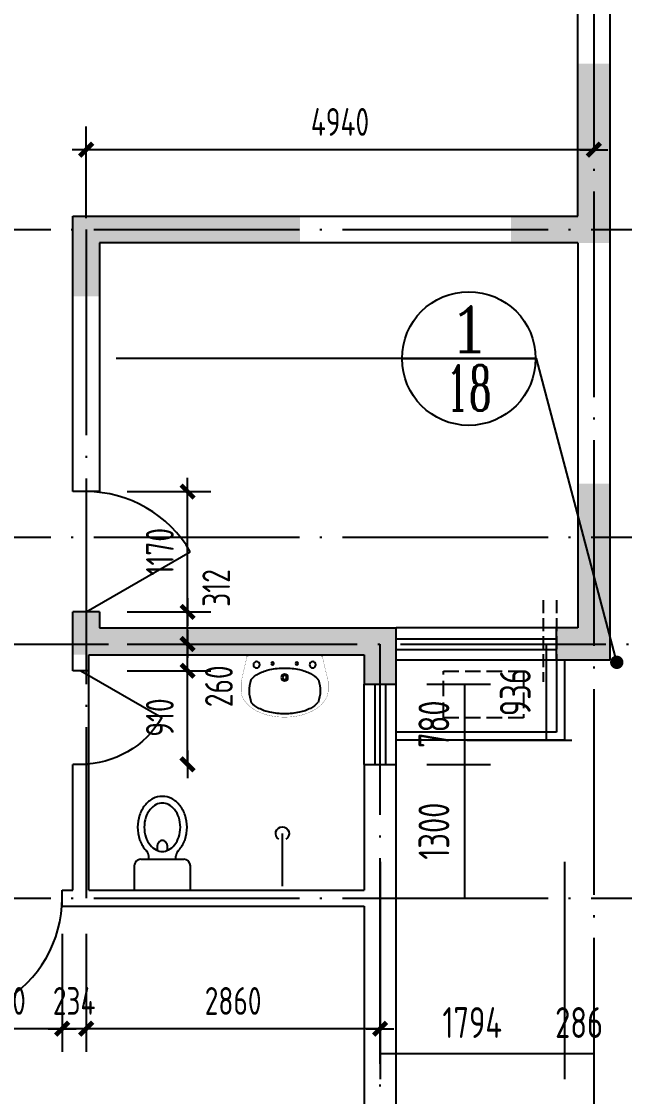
# Model space of a CAD drawing. Extents: x -726032 to 135930, y -151624 to 587044.
# Drawn here: x -441467 to -435598, y 411954 to 422407 of the extents above; entities that cross this region are included whole.
import ezdxf
from ezdxf.enums import TextEntityAlignment as Align

# ---------------------------------------------------------------- set-up
doc = ezdxf.new("R2010")
doc.units = 0
doc.header["$LTSCALE"] = 1000
doc.header["$MEASUREMENT"] = 0
doc.linetypes.add('DASH', pattern=[0.35, 0.25, -0.1])
doc.linetypes.add('DOTE', pattern=[2.42, 2, -0.2, 0.02, -0.2])
doc.layers.get('0').update_dxf_attribs({"linetype": 'CONTINUOUS'})
doc.layers.get('DEFPOINTS').update_dxf_attribs({"color": 1, "linetype": 'CONTINUOUS'})
for name, color, linetype in [('COLUMN', 170, 'CONTINUOUS'), ('DOTE', 8, 'DOTE'), ('GROUND', 45, 'CONTINUOUS'), ('LVTRY', 6, 'CONTINUOUS'), ('PUB_DIM', 245, 'CONTINUOUS'), ('ROOF', 4, 'CONTINUOUS'), ('WALL', 255, 'CONTINUOUS'), ('WINDOW', 155, 'CONTINUOUS'), ('WINDOW_TEXT', 7, 'CONTINUOUS'), ('引线', 213, 'CONTINUOUS'), ('空调', 245, 'CONTINUOUS')]:
    doc.layers.add(name, color=color, linetype=linetype)
doc.styles.add('COMP', font='COMPLEX', dxfattribs={"bigfont": 'hztxt'})
doc.styles.add('DIM_FONT', font='isocp.shx', dxfattribs={"width": 0.8})
doc.styles.add('SIMPLEX', font='SIMPLEX.SHX')
doc.dimstyles.new('DIMA', dxfattribs={"dimtxt": 300, "dimasz": 1, "dimexe": 250, "dimexo": 300, "dimgap": 150, "dimtad": 1, "dimdec": 0, "dimzin": 0, "dimdsep": 46, "dimtxsty": 'DIM_FONT', "dimcen": 0.09, "dimse1": 1, "dimclrt": 142, "dimadec": 0, "dimazin": 0, "dimtfac": 1, "dimtdec": 0, "dimtix": 1, "dimtmove": 2, "dimatfit": 3, "dimfxl": 1, "dimtolj": 1, "dimtzin": 0, "dimarcsym": 0})
doc.dimstyles.new('DIMB', dxfattribs={"dimtxt": 300, "dimasz": 1, "dimexe": 250, "dimexo": 300, "dimgap": 150, "dimtad": 1, "dimdec": 0, "dimzin": 0, "dimdsep": 46, "dimtxsty": 'DIM_FONT', "dimcen": 0.09, "dimse2": 1, "dimclrt": 142, "dimadec": 0, "dimazin": 0, "dimtfac": 1, "dimtdec": 0, "dimtix": 1, "dimtmove": 2, "dimatfit": 3, "dimfxl": 1, "dimtolj": 1, "dimtzin": 0, "dimarcsym": 0})
doc.dimstyles.new('DIMN', dxfattribs={"dimtxt": 300, "dimasz": 1, "dimexe": 250, "dimexo": 300, "dimgap": 150, "dimtad": 1, "dimdec": 0, "dimzin": 0, "dimdsep": 46, "dimtxsty": 'DIM_FONT', "dimcen": 0.09, "dimclrt": 142, "dimadec": 0, "dimazin": 0, "dimtfac": 1, "dimtdec": 0, "dimtix": 1, "dimtmove": 2, "dimatfit": 3, "dimfxl": 1, "dimtolj": 1, "dimtzin": 0, "dimarcsym": 0})

# ---------------------------------------------------------------- blocks, each defined once
blk = doc.blocks.new('*D3682')
at = {"layer": 'DEFPOINTS', "color": 0, "transparency": 16777216}
for p in [(-436183, 414535), (-435897, 414535), (-435897, 412373)]:
    blk.add_point(p, dxfattribs=at)
at = {"layer": 'PUB_DIM', "color": 0, "lineweight": -2, "transparency": 16777216}
for p, q in [((-436183, 414235), (-436183, 412123)), ((-436184, 412373), (-436185, 412373)), ((-436183, 412373), (-435897, 412373)), ((-435896, 412373), (-435895, 412373))]:
    blk.add_line(p, q, dxfattribs=at)
at = {"layer": 'PUB_DIM', "color": 0, "transparency": 16777216}
for points in [[(-436184, 412373), (-436184, 412373), (-436183, 412373)], [(-435896, 412373), (-435896, 412373), (-435897, 412373)]]:
    blk.add_solid(points, dxfattribs=at)
at = {"layer": 'PUB_DIM', "color": 142, "transparency": 16777216, "insert": (-436040, 412673), "char_height": 300, "attachment_point": 5, "style": 'DIM_FONT'}
blk.add_mtext('\\A1;286', dxfattribs=at)
blk = doc.blocks.new('_DIMX')
blk.add_line((-150, 0), (150, 0))
at = {"const_width": 50}
blk.add_lwpolyline([(-70, -70), (70, 70)], dxfattribs=at)
blk = doc.blocks.new('*D2157')
at = {"layer": 'DEFPOINTS', "color": 0, "transparency": 16777216}
for p in [(-440837, 413806), (-437977, 413806), (-440837, 412613)]:
    blk.add_point(p, dxfattribs=at)
at = {"layer": 'PUB_DIM', "color": 0, "lineweight": -2, "transparency": 16777216}
for p, q in [((-440837, 413536), (-440837, 412388)), ((-437978, 412613), (-440836, 412613))]:
    blk.add_line(p, q, dxfattribs=at)
at = {"layer": 'PUB_DIM', "color": 0, "lineweight": -2, "transparency": 16777216, "xscale": 0.9, "yscale": 0.9, "zscale": 0.9, "rotation": 180}
blk.add_blockref('_DIMX', (-440837, 412613), dxfattribs=at)
at = {"layer": 'PUB_DIM', "color": 0, "lineweight": -2, "transparency": 16777216, "xscale": 0.9, "yscale": 0.9, "zscale": 0.9}
blk.add_blockref('_DIMX', (-437977, 412613), dxfattribs=at)
at = {"layer": 'PUB_DIM', "color": 142, "transparency": 16777216, "insert": (-439407, 412883), "char_height": 270, "attachment_point": 5, "style": 'DIM_FONT'}
blk.add_mtext('\\A1;2860', dxfattribs=at)
blk = doc.blocks.new('M_E11')
for p, q in [((-280, -10), (-280, 0)), ((280, 0), (280, -10)), ((-250.5, -188.9), (-250.5, -185.7)), ((-247.8, -182.8), (-250.2, -184.9))]:
    blk.add_line(p, q)
at = {"const_width": 1.5}
for points in [[(-280, 0), (280, 0)], [(-325.7, -199.5), (-280, -5)], [(325.7, -203.7), (280, -5)]]:
    blk.add_lwpolyline(points, dxfattribs=at)
for points in [[(253, -188.3, 0.098208), (193.2, -140.8, 0.066287), (110.4, -111.4, 0.052428), (0, -99.8, 0.052428), (-110.4, -111.4, 0.066287), (-193.2, -140.8, 0.093876), (-250.8, -185.7, 0.171377)], [(-249.5, -357.7, 0.091341), (-193.2, -401.2, 0.066287), (-110.4, -430.6, 0.052428), (0, -442.2, 0.052428), (110.4, -430.6, 0.066287), (193.2, -401.2, 0.091756), (249.7, -357.5, 0.171377)]]:
    blk.add_lwpolyline(points, format="xyb")
for points in [[(-325.7, -199.5, 0.008223), (-325.7, -203.7, 0.149285)], [(-325.7, -265.7, 0.149285), (-304.4, -336.6, 0.107079), (-230.9, -407.7, 0.075625), (-131, -450.5, 0.062436), (-0.8, -467.3, 0.062436), (129.6, -451.5, 0.075625), (229.8, -409.6, 0.107079), (303.8, -339.1, 0.149285), (325.7, -268.3, 0.005205), (325.7, -265.7, 0.086596)]]:
    blk.add_lwpolyline(points, format="xyb", dxfattribs=at)
at = {"const_width": 1.5, "flags": 128}
for points in [[(-325.7, -203.7), (-325.7, -268.3)], [(325.7, -203.7), (325.7, -268.3)]]:
    blk.add_lwpolyline(points, dxfattribs=at)
at = {"flags": 128}
for points in [[(-253, -188.3, 0.172546), (-249.7, -357.5, 0.726395)], [(253, -188.3, -0.172546), (249.7, -357.5, -0.726395)]]:
    blk.add_lwpolyline(points, format="xyb", dxfattribs=at)
for centre, radius in [((-210, -75), 24), ((-210, -75), 24), ((-210, -75), 24), ((-90, -65), 10), ((90, -65), 10), ((210, -75), 24), ((0, -170), 25), ((0, -170), 15)]:
    blk.add_circle(centre, radius)
blk.add_arc((-249.5, -185.7), 1, 131.32236, 180)
at = {"width": 0.8, "flags": 9}
for tag in ['XSIZE', 'YSIZE']:
    blk.add_attdef(tag, (0, 0), '', height=0.5, dxfattribs=at)
blk = doc.blocks.new('_LV5')
for p, q in [((210.1, 0), (-210.1, 0)), ((-210.1, 0), (-210.1, -180)), ((210.1, -180), (210.1, 0)), ((160.1, -230), (-160.1, -230)), ((-101.4, -230), (-101.4, -254.3)), ((101.4, -230), (101.4, -254.1))]:
    blk.add_line(p, q)
blk.add_lwpolyline([(-135.1, -469.4, 0.080312), (-123, -544.2, 0.089014), (-91.8, -601.5, 0.104918), (-45.6, -639.3, 0.119812), (0.1, -650.4, 0.119812), (45.8, -639.3, 0.104918), (92, -601.5, 0.089014), (123.2, -544.2, 0.080312), (135.3, -469.4, 0.080312), (123.2, -394.6, 0.089014), (92, -337.3, 0.104918), (45.8, -299.5, 0.119812), (0.1, -288.4, 0.119812), (-45.6, -299.5, 0.104918), (-91.8, -337.3, 0.089014), (-123, -394.6, 0.080312)], format="xyb", close=True)
for points in [[(-38.7, -318.5, 0.073567), (-35.6, -339.5, 0.084454), (-27.4, -356, 0.10642), (-14.1, -367.8, 0.129709), (0, -371.5, 0.129709), (14.1, -367.8, 0.10642), (27.4, -356, 0.084454), (35.6, -339.5, 0.073567), (38.7, -318.5, 0.073567), (35.6, -297.5, 0.014016), (34.7, -294.6, 0.10642)], [(-34.7, -294.7, 0.013578), (-35.6, -297.5, 0.073567), (-38.7, -318.5, 0.073567)]]:
    blk.add_lwpolyline(points, format="xyb")
for centre, radius, start, end in [((-160.1, -180), 50, 180, 270), ((160.1, -180), 50, 270, 0), ((52.2, -452.8), 234.6, 141.28635, 161.63333), ((20.4, -427.3), 193.8, 134.81437, 141.28635), ((-151.4, -254.3), 50, 314.81437, 0), ((151.4, -254.1), 50, 180, 225.25549), ((-20.2, -427.3), 193.8, 38.71365, 45.25549), ((-52, -452.8), 234.6, 18.36667, 38.71365), ((102.3, -469.4), 287.4, 161.63333, 180), ((-102.1, -469.4), 287.4, 0, 18.36667), ((102.3, -469.4), 287.4, 180, 198.36667), ((-102.1, -469.4), 287.4, 341.63333, 0), ((52.2, -486), 234.6, 198.36667, 218.71365), ((-52, -486), 234.6, 321.28635, 341.63333), ((20.4, -511.6), 193.8, 218.71365, 242.67141), ((-20.2, -511.6), 193.8, 297.32859, 321.28635), ((0.1, -550.8), 149.6, 242.67141, 270), ((0.1, -550.8), 149.6, 270, 297.32859)]:
    blk.add_arc(centre, radius, start, end)
blk = doc.blocks.new('_LV10')
blk.add_line((0, -37), (0, -432))
blk.add_arc((0, -432), 50, 121.03319, 58.96681)
blk = doc.blocks.new('*D2158')
at = {"layer": 'DEFPOINTS', "color": 0, "transparency": 16777216}
for p in [(-440707, 416094), (-439850, 416094), (-440707, 415184)]:
    blk.add_point(p, dxfattribs=at)
at = {"layer": 'PUB_DIM', "color": 0, "lineweight": -2, "transparency": 16777216}
for p, q in [((-440437, 416094), (-439625, 416094)), ((-439850, 415185), (-439850, 416093))]:
    blk.add_line(p, q, dxfattribs=at)
at = {"layer": 'PUB_DIM', "color": 0, "lineweight": -2, "transparency": 16777216, "xscale": 0.9, "yscale": 0.9, "zscale": 0.9}
for p, rotation in [((-439850, 416094), 90), ((-439850, 415184), 270)]:
    blk.add_blockref('_DIMX', p, dxfattribs=dict(at, rotation=rotation))
at = {"layer": 'PUB_DIM', "color": 142, "transparency": 16777216, "insert": (-440120, 415639), "char_height": 270, "attachment_point": 5, "rotation": 90, "style": 'DIM_FONT'}
blk.add_mtext('\\A1;910', dxfattribs=at)
blk = doc.blocks.new('_DBLK')
blk.add_line((-0.5, 0), (0, -0.866))
blk.add_arc((-0.5, 0), 1, 300, 0)
at = {"layer": 'WINDOW_TEXT', "style": 'SIMPLEX', "flags": 9}
blk.add_attdef('A', text='', height=1, dxfattribs=at).set_placement((0, 1.5), align=Align.MIDDLE)
blk = doc.blocks.new('*D2159')
at = {"layer": 'DEFPOINTS', "color": 0, "transparency": 16777216}
for p in [(-440707, 417836), (-439850, 417836), (-440707, 416666)]:
    blk.add_point(p, dxfattribs=at)
at = {"layer": 'PUB_DIM', "color": 0, "lineweight": -2, "transparency": 16777216}
for p, q in [((-440437, 417836), (-439625, 417836)), ((-439850, 416667), (-439850, 417835))]:
    blk.add_line(p, q, dxfattribs=at)
at = {"layer": 'PUB_DIM', "color": 0, "lineweight": -2, "transparency": 16777216, "xscale": 0.9, "yscale": 0.9, "zscale": 0.9}
for p, rotation in [((-439850, 417836), 90), ((-439850, 416666), 270)]:
    blk.add_blockref('_DIMX', p, dxfattribs=dict(at, rotation=rotation))
at = {"layer": 'PUB_DIM', "color": 142, "transparency": 16777216, "insert": (-440120, 417251), "char_height": 270, "attachment_point": 5, "rotation": 90, "style": 'DIM_FONT'}
blk.add_mtext('\\A1;1170', dxfattribs=at)
blk = doc.blocks.new('*D2160')
at = {"layer": 'DEFPOINTS', "color": 0, "transparency": 16777216}
for p in [(-440707, 416354), (-439850, 416354), (-440707, 416094)]:
    blk.add_point(p, dxfattribs=at)
at = {"layer": 'PUB_DIM', "color": 0, "lineweight": -2, "transparency": 16777216}
for p, q in [((-440437, 416354), (-439625, 416354)), ((-439850, 416355), (-439850, 416356)), ((-439850, 416094), (-439850, 416354)), ((-439850, 416093), (-439850, 416092))]:
    blk.add_line(p, q, dxfattribs=at)
at = {"layer": 'PUB_DIM', "color": 0, "lineweight": -2, "transparency": 16777216, "xscale": 0.9, "yscale": 0.9, "zscale": 0.9}
for p, rotation in [((-439850, 416354), 270), ((-439850, 416094), 90)]:
    blk.add_blockref('_DIMX', p, dxfattribs=dict(at, rotation=rotation))
at = {"layer": 'PUB_DIM', "color": 142, "transparency": 16777216, "insert": (-439545, 415943), "char_height": 270, "attachment_point": 5, "rotation": 90, "style": 'DIM_FONT'}
blk.add_mtext('\\A1;260', dxfattribs=at)
blk = doc.blocks.new('*D2161')
at = {"layer": 'DEFPOINTS', "color": 0, "transparency": 16777216}
for p in [(-440707, 416666), (-439850, 416666), (-440707, 416354)]:
    blk.add_point(p, dxfattribs=at)
at = {"layer": 'PUB_DIM', "color": 0, "lineweight": -2, "transparency": 16777216}
for p, q in [((-440437, 416666), (-439625, 416666)), ((-439850, 416355), (-439850, 416665))]:
    blk.add_line(p, q, dxfattribs=at)
at = {"layer": 'PUB_DIM', "color": 0, "lineweight": -2, "transparency": 16777216, "xscale": 0.9, "yscale": 0.9, "zscale": 0.9}
for p, rotation in [((-439850, 416666), 90), ((-439850, 416354), 270)]:
    blk.add_blockref('_DIMX', p, dxfattribs=dict(at, rotation=rotation))
at = {"layer": 'PUB_DIM', "color": 142, "transparency": 16777216, "insert": (-439571, 416899), "char_height": 270, "attachment_point": 5, "rotation": 90, "style": 'DIM_FONT'}
blk.add_mtext('\\A1;312', dxfattribs=at)
blk = doc.blocks.new('_WBLK')
for p, q in [((-0.5, 0.5), (0.5, 0.5)), ((0.5, 0.1667), (-0.5, 0.1667)), ((0.5, -0.1667), (-0.5, -0.1667)), ((-0.5, -0.5), (0.5, -0.5))]:
    blk.add_line(p, q)
at = {"layer": 'WINDOW_TEXT', "style": 'SIMPLEX', "flags": 9}
blk.add_attdef('A', text='', height=1, dxfattribs=at).set_placement((0, 1.5), align=Align.MIDDLE)
blk = doc.blocks.new('*D2169')
at = {"layer": 'DEFPOINTS', "color": 0, "transparency": 16777216}
for p in [(-441071, 413806), (-440837, 413806), (-441071, 412613)]:
    blk.add_point(p, dxfattribs=at)
at = {"layer": 'PUB_DIM', "color": 0, "lineweight": -2, "transparency": 16777216}
for p, q in [((-441071, 413536), (-441071, 412388)), ((-441072, 412613), (-441073, 412613)), ((-440837, 412613), (-441071, 412613)), ((-440836, 412613), (-440835, 412613))]:
    blk.add_line(p, q, dxfattribs=at)
at = {"layer": 'PUB_DIM', "color": 0, "lineweight": -2, "transparency": 16777216, "xscale": 0.9, "yscale": 0.9, "zscale": 0.9}
blk.add_blockref('_DIMX', (-441071, 412613), dxfattribs=at)
at = {"layer": 'PUB_DIM', "color": 0, "lineweight": -2, "transparency": 16777216, "xscale": 0.9, "yscale": 0.9, "zscale": 0.9, "rotation": 180}
blk.add_blockref('_DIMX', (-440837, 412613), dxfattribs=at)
at = {"layer": 'PUB_DIM', "color": 142, "transparency": 16777216, "insert": (-440954, 412883), "char_height": 270, "attachment_point": 5, "style": 'DIM_FONT'}
blk.add_mtext('\\A1;234', dxfattribs=at)
blk = doc.blocks.new('*D2170')
at = {"layer": 'DEFPOINTS', "color": 0, "transparency": 16777216}
for p in [(-442241, 413806), (-441071, 413806), (-442241, 412613)]:
    blk.add_point(p, dxfattribs=at)
at = {"layer": 'PUB_DIM', "color": 0, "lineweight": -2, "transparency": 16777216}
for p, q in [((-442241, 413536), (-442241, 412388)), ((-441072, 412613), (-442240, 412613))]:
    blk.add_line(p, q, dxfattribs=at)
at = {"layer": 'PUB_DIM', "color": 0, "lineweight": -2, "transparency": 16777216, "xscale": 0.9, "yscale": 0.9, "zscale": 0.9, "rotation": 180}
blk.add_blockref('_DIMX', (-442241, 412613), dxfattribs=at)
at = {"layer": 'PUB_DIM', "color": 0, "lineweight": -2, "transparency": 16777216, "xscale": 0.9, "yscale": 0.9, "zscale": 0.9}
blk.add_blockref('_DIMX', (-441071, 412613), dxfattribs=at)
at = {"layer": 'PUB_DIM', "color": 142, "transparency": 16777216, "insert": (-441656, 412883), "char_height": 270, "attachment_point": 5, "style": 'DIM_FONT'}
blk.add_mtext('\\A1;1170', dxfattribs=at)
blk = doc.blocks.new('*D2175')
at = {"layer": 'DEFPOINTS', "color": 0, "transparency": 16777216}
for p in [(-440837, 421161), (-440837, 420224), (-435897, 420224)]:
    blk.add_point(p, dxfattribs=at)
at = {"layer": 'PUB_DIM', "color": 0, "lineweight": -2, "transparency": 16777216}
for p, q in [((-440837, 420494), (-440837, 421386)), ((-435898, 421161), (-440836, 421161))]:
    blk.add_line(p, q, dxfattribs=at)
at = {"layer": 'PUB_DIM', "color": 0, "lineweight": -2, "transparency": 16777216, "xscale": 0.9, "yscale": 0.9, "zscale": 0.9, "rotation": 180}
blk.add_blockref('_DIMX', (-440837, 421161), dxfattribs=at)
at = {"layer": 'PUB_DIM', "color": 0, "lineweight": -2, "transparency": 16777216, "xscale": 0.9, "yscale": 0.9, "zscale": 0.9}
blk.add_blockref('_DIMX', (-435897, 421161), dxfattribs=at)
at = {"layer": 'PUB_DIM', "color": 142, "transparency": 16777216, "insert": (-438367, 421431), "char_height": 270, "attachment_point": 5, "style": 'DIM_FONT'}
blk.add_mtext('\\A1;4940', dxfattribs=at)
blk = doc.blocks.new('*D930')
at = {"layer": 'DEFPOINTS', "color": 0, "transparency": 16777216}
for p in [(-437821, 415964), (-437153, 415964), (-437821, 415184)]:
    blk.add_point(p, dxfattribs=at)
at = {"layer": 'PUB_DIM', "color": 0, "lineweight": -2, "transparency": 16777216}
for p, q in [((-437521, 415964), (-436903, 415964)), ((-437153, 415185), (-437153, 415963)), ((-437521, 415184), (-436903, 415184))]:
    blk.add_line(p, q, dxfattribs=at)
at = {"layer": 'PUB_DIM', "color": 0, "transparency": 16777216}
for points in [[(-437153, 415963), (-437152, 415963), (-437153, 415964)], [(-437153, 415185), (-437152, 415185), (-437153, 415184)]]:
    blk.add_solid(points, dxfattribs=at)
at = {"layer": 'PUB_DIM', "color": 142, "transparency": 16777216, "insert": (-437453, 415574), "char_height": 300, "attachment_point": 5, "rotation": 90, "style": 'DIM_FONT'}
blk.add_mtext('\\A1;780', dxfattribs=at)
blk = doc.blocks.new('*D2176')
at = {"layer": 'DEFPOINTS', "color": 0, "transparency": 16777216}
for p in [(-437821, 415184), (-437153, 415184), (-437821, 413884)]:
    blk.add_point(p, dxfattribs=at)
at = {"layer": 'PUB_DIM', "color": 0, "lineweight": -2, "transparency": 16777216}
for p, q in [((-437521, 415184), (-436903, 415184)), ((-437153, 413885), (-437153, 415183))]:
    blk.add_line(p, q, dxfattribs=at)
at = {"layer": 'PUB_DIM', "color": 0, "transparency": 16777216}
for points in [[(-437153, 415183), (-437152, 415183), (-437153, 415184)], [(-437153, 413885), (-437152, 413885), (-437153, 413884)]]:
    blk.add_solid(points, dxfattribs=at)
at = {"layer": 'PUB_DIM', "color": 142, "transparency": 16777216, "insert": (-437453, 414534), "char_height": 300, "attachment_point": 5, "rotation": 90, "style": 'DIM_FONT'}
blk.add_mtext('\\A1;1300', dxfattribs=at)
blk = doc.blocks.new('_INDEX')
blk.add_line((-0.5, 0), (0.5, 0))
blk.add_circle((0, 0), 0.5)
at = {"style": 'COMP'}
for tag, width, p, p2 in [('1', 2.333333, (-0.17, 0.05), (0.17, 0.05)), ('-', 1.166667, (-0.17, -0.39), (0.17, -0.39))]:
    blk.add_attdef(tag, text='', height=0.34, dxfattribs=dict(at, width=width)).set_placement(p, p2, align=Align.FIT)
blk = doc.blocks.new('*D931')
at = {"layer": 'DEFPOINTS', "color": 0, "transparency": 16777216}
for p in [(-437977, 414535), (-436183, 414535), (-436183, 412373)]:
    blk.add_point(p, dxfattribs=at)
at = {"layer": 'PUB_DIM', "color": 0, "lineweight": -2, "transparency": 16777216}
for p, q in [((-437977, 414235), (-437977, 412123)), ((-436183, 414235), (-436183, 412123)), ((-437976, 412373), (-436184, 412373))]:
    blk.add_line(p, q, dxfattribs=at)
at = {"layer": 'PUB_DIM', "color": 0, "transparency": 16777216}
for points in [[(-437976, 412373), (-437976, 412373), (-437977, 412373)], [(-436184, 412373), (-436184, 412373), (-436183, 412373)]]:
    blk.add_solid(points, dxfattribs=at)
at = {"layer": 'PUB_DIM', "color": 142, "transparency": 16777216, "insert": (-437080, 412673), "char_height": 300, "attachment_point": 5, "style": 'DIM_FONT'}
blk.add_mtext('\\A1;1794', dxfattribs=at)
blk = doc.blocks.new('*D932')
at = {"layer": 'DEFPOINTS', "color": 0, "transparency": 16777216}
for p in [(-437431, 416354), (-437431, 415418), (-436361, 415418)]:
    blk.add_point(p, dxfattribs=at)
at = {"layer": 'PUB_DIM', "color": 0, "lineweight": -2, "transparency": 16777216}
for p, q in [((-437131, 416354), (-436111, 416354)), ((-436361, 416353), (-436361, 415419)), ((-437131, 415418), (-436111, 415418))]:
    blk.add_line(p, q, dxfattribs=at)
at = {"layer": 'PUB_DIM', "color": 0, "transparency": 16777216}
for points in [[(-436361, 416353), (-436361, 416353), (-436361, 416354)], [(-436361, 415419), (-436361, 415419), (-436361, 415418)]]:
    blk.add_solid(points, dxfattribs=at)
at = {"layer": 'PUB_DIM', "color": 142, "transparency": 16777216, "insert": (-436661, 415886), "char_height": 300, "attachment_point": 5, "rotation": 90, "style": 'DIM_FONT'}
blk.add_mtext('\\A1;936', dxfattribs=at)

msp = doc.modelspace()

# ---------------------------------------------------------------- linework, layer by layer
at = {"layer": 'COLUMN'}
for points in [[(-436052.9, 420514), (-436052.9, 421996), (-435740.9, 420254), (-435740.9, 421996)], [(-440966.9, 420514), (-440706.9, 420254), (-438756.9, 420514), (-438756.9, 420254)], [(-440966.9, 420514), (-440966.9, 419734), (-440706.9, 420254), (-440706.9, 419734)], [(-436702.9, 420514), (-436702.9, 420254), (-436052.9, 420514), (-435740.9, 420254)], [(-436052.9, 417914), (-436052.9, 416510), (-435740.9, 417914), (-435740.9, 416198)], [(-440966.9, 416666), (-440966.9, 416250), (-440706.9, 416666), (-440706.9, 416510)], [(-440966.9, 416250), (-440706.9, 416510), (-438132.9, 416250), (-437820.9, 416510)], [(-438132.9, 416250), (-438132.9, 415964), (-437820.9, 416510), (-437820.9, 415964)], [(-436260.9, 416510), (-436260.9, 416198), (-436052.9, 416510), (-435740.9, 416198)]]:
    msp.add_solid(points, dxfattribs=at)
at = {"layer": 'DOTE'}
for p, q in [((-435896.9, 432855.9), (-435896.9, 405011.9)), ((-481902.2, 420384), (-412270.4, 420384)), ((-440836.9, 420384), (-440836.9, 413884)), ((-481902.2, 417394), (-412270.4, 417394)), ((-481338.6, 416354), (-412270.4, 416354)), ((-437976.9, 405011.9), (-437976.9, 416354)), ((-481902.2, 413884), (-412270.4, 413884))]:
    msp.add_line(p, q, dxfattribs=at)
at = {"layer": 'GROUND'}
msp.add_line((-440810.9, 415184), (-440810.9, 416094), dxfattribs=at)
at = {"layer": 'ROOF'}
for p, q in [((-436260.9, 416198), (-436260.9, 415496)), ((-436182.9, 416198), (-436182.9, 415418)), ((-436260.9, 415496), (-437820.9, 415496)), ((-436182.9, 415418), (-437820.9, 415418))]:
    msp.add_line(p, q, dxfattribs=at)
at = {"layer": 'WALL'}
for p, q in [((-435740.9, 426390), (-435740.9, 416198)), ((-436052.9, 420514), (-436052.9, 426078)), ((-440966.9, 417836), (-440966.9, 420514)), ((-440966.9, 420514), (-436052.9, 420514)), ((-440706.9, 420254), (-440706.9, 417836)), ((-436052.9, 420254), (-440706.9, 420254)), ((-436052.9, 420254), (-436052.9, 416510)), ((-440706.9, 417836), (-440966.9, 417836)), ((-440966.9, 416094), (-440966.9, 416666)), ((-440706.9, 416666), (-440966.9, 416666)), ((-440706.9, 416666), (-440706.9, 416510)), ((-440706.9, 416510), (-437820.9, 416510)), ((-437820.9, 415964), (-437820.9, 416510)), ((-436260.9, 416198), (-436260.9, 416510)), ((-436052.9, 416510), (-436260.9, 416510)), ((-440810.9, 416250), (-438132.9, 416250)), ((-440810.9, 416094), (-440810.9, 416250)), ((-438132.9, 416250), (-438132.9, 415964)), ((-435740.9, 416198), (-436260.9, 416198)), ((-440810.9, 416094), (-440966.9, 416094)), ((-438132.9, 415964), (-437820.9, 415964)), ((-440810.9, 415184), (-440966.9, 415184)), ((-440966.9, 413962), (-440966.9, 415184)), ((-440810.9, 413962), (-440810.9, 415184)), ((-438132.9, 415184), (-438132.9, 413962)), ((-438132.9, 415184), (-437820.9, 415184)), ((-441070.9, 413806), (-441070.9, 413962)), ((-441070.9, 413962), (-440966.9, 413962)), ((-440810.9, 413962), (-438132.9, 413962)), ((-441070.9, 413806), (-438132.9, 413806)), ((-438132.9, 413806), (-438132.9, 408710))]:
    msp.add_line(p, q, dxfattribs=at)
at = {"layer": 'WALL', "color": 255}
msp.add_line((-437820.9, 408398), (-437820.9, 415184), dxfattribs=at)
at = {"layer": '引线'}
msp.add_lwpolyline([(-435673.5, 416176.1), (-436455.9, 419130.3), (-440546.4, 419130.3)], dxfattribs=at)
at = {"layer": '引线', "const_width": 64.7}
msp.add_lwpolyline([(-435706.2, 416176.1, 1), (-435640.9, 416176.1, 1)], format="xyb", close=True, dxfattribs=at)
at = {"layer": '空调', "linetype": 'DASH', "ltscale": 0.5}
for p, q in [((-436390.9, 416779.9), (-436390.9, 415985.8)), ((-436260.9, 416779.9), (-436260.9, 415985.8))]:
    msp.add_line(p, q, dxfattribs=at)
at = {"layer": '空调', "linetype": 'DASH', "ltscale": 0.6}
msp.add_lwpolyline([(-436580, 415636.6), (-437360, 415636.6), (-437360, 416091.6), (-436580, 416091.6)], close=True, dxfattribs=at)

# ---------------------------------------------------------------- block references
at = {"layer": 'LVTRY', "xscale": -1.299999999999272, "yscale": 1.30000000000291, "zscale": 1.3}
msp.add_blockref('M_E11', (-438905.5, 416250), dxfattribs=at)
at = {"layer": 'LVTRY', "rotation": 180}
for name, p, xscale, yscale, zscale in [('_LV5', (-440095.9, 413962), 1.299999999999272, 1.299999999999272, 1.299999999999272), ('_LV10', (-438927.4, 413950.4), -1.299999999999272, 1.30000000000291, 1.3)]:
    msp.add_blockref(name, p, dxfattribs=dict(at, xscale=xscale, yscale=yscale, zscale=zscale))
at = {"layer": 'WINDOW'}
for name, p, xscale, yscale, zscale, rotation in [('_DBLK', (-440836.9, 417251), 1170, 1170, 1170, 90), ('_DBLK', (-440888.9, 415639), -910, 910, 910, 90), ('_WBLK', (-437976.9, 415574), -780, 312, 780, 270), ('_DBLK', (-441655.9, 413884), -1170, -1170, 1170, 180)]:
    msp.add_blockref(name, p, dxfattribs=dict(at, xscale=xscale, yscale=yscale, zscale=zscale, rotation=rotation))
at = {"layer": 'WINDOW', "xscale": -1560, "yscale": 312, "zscale": 1560}
msp.add_blockref('_WBLK', (-437040.9, 416354), dxfattribs=at)
at = {"layer": '引线'}
ref = msp.add_blockref('_INDEX', (-437113.3, 419130.3), dxfattribs=dict(at, xscale=1300, yscale=1300, zscale=1300))
ref.add_attrib('1', '1', dxfattribs={"layer": '0', "height": 442, "style": 'COMP', "width": 2.333333}).set_placement((-437334.3, 419195.3), (-436892.3, 419195.3), align=Align.FIT)
ref.add_attrib('-', '18', dxfattribs={"layer": '0', "height": 442, "style": 'COMP', "width": 0.724138}).set_placement((-437334.3, 418623.3), (-436892.3, 418623.3), align=Align.FIT)

# ---------------------------------------------------------------- dimensions: what is measured, and where the dimension line sits
at = {"layer": 'PUB_DIM'}
dim = msp.add_linear_dim(base=(-440836.9, 421160.8), p1=(-435896.9, 420223.8), p2=(-440836.9, 420223.8), dimstyle='DIMA', override={"dimscale": 0.9, "dimblk1": '_DIMX', "dimblk2": '_DIMX', "dimsah": 1}, dxfattribs=at)
dim.commit()
dim.dimension.update_dxf_attribs({"geometry": '*D2175', "text_midpoint": (-438366.9, 421430.8)})
for p1, p2, distance, picture, middle in [((-440706.9, 416666), (-440706.9, 417836), -857.1, '*D2159', (-440119.7, 417251)), ((-440706.9, 415184), (-440706.9, 416094), -857.1, '*D2158', (-440119.7, 415639)), ((-441070.9, 413806), (-442240.9, 413806), 1192.9, '*D2170', (-441655.9, 412883.1)), ((-440836.9, 413806), (-441070.9, 413806), 1192.9, '*D2169', (-440953.9, 412883.1)), ((-437976.9, 413806), (-440836.9, 413806), 1192.9, '*D2157', (-439406.9, 412883.1))]:
    dim = msp.add_aligned_dim(p1=p1, p2=p2, distance=distance, dimstyle='DIMA', override={"dimscale": 0.9, "dimblk1": '_DIMX', "dimblk2": '_DIMX', "dimsah": 1}, dxfattribs=at)
    dim.commit()
    dim.dimension.update_dxf_attribs({"geometry": picture, "text_midpoint": middle})
for base, p1, p2, picture, middle in [((-439849.7, 416666), (-440706.9, 416354), (-440706.9, 416666), '*D2161', (-439571, 416898.9)), ((-439849.7, 416354), (-440706.9, 416094), (-440706.9, 416354), '*D2160', (-439545.5, 415942.7))]:
    dim = msp.add_linear_dim(base=base, p1=p1, p2=p2, angle=90, dimstyle='DIMA', override={"dimscale": 0.9, "dimblk1": '_DIMX', "dimblk2": '_DIMX', "dimsah": 1}, dxfattribs=at)
    dim.commit()
    dim.dimension.update_dxf_attribs({"geometry": picture, "text_midpoint": middle, "dimtype": 161})
dim = msp.add_linear_dim(base=(-436360.8, 415418), p1=(-437431, 416354), p2=(-437431, 415418), angle=90, dimstyle='DIMN', dxfattribs=at)
dim.commit()
dim.dimension.update_dxf_attribs({"geometry": '*D932', "text_midpoint": (-436660.8, 415886)})
for p1, p2, dimstyle, picture, middle in [((-437820.9, 415184), (-437820.9, 415964), 'DIMN', '*D930', (-437452.6, 415574)), ((-437820.9, 413884), (-437820.9, 415184), 'DIMA', '*D2176', (-437452.6, 414534))]:
    dim = msp.add_aligned_dim(p1=p1, p2=p2, distance=-668.3, dimstyle=dimstyle, dxfattribs=at)
    dim.commit()
    dim.dimension.update_dxf_attribs({"geometry": picture, "text_midpoint": middle})
for base, p1, p2, dimstyle, picture, middle in [((-436182.9, 412372.9), (-437976.9, 414535.2), (-436182.9, 414535.2), 'DIMN', '*D931', (-437079.9, 412672.9)), ((-435896.9, 412372.9), (-436182.9, 414535.2), (-435896.9, 414535.2), 'DIMB', '*D3682', (-436039.9, 412672.9))]:
    dim = msp.add_linear_dim(base=base, p1=p1, p2=p2, dimstyle=dimstyle, dxfattribs=at)
    dim.commit()
    dim.dimension.update_dxf_attribs({"geometry": picture, "text_midpoint": middle})

doc.saveas('drawing.dxf')
